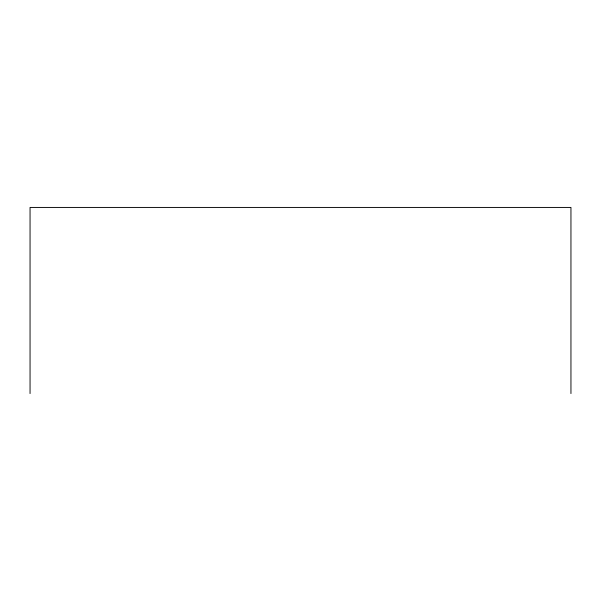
<?xml version="1.0" encoding="UTF-8"?>
<svg xmlns="http://www.w3.org/2000/svg" width="601" height="601" viewBox="0 0 601 601"><rect width="100%" height="100%" fill="white"/><g stroke="black" fill="none" stroke-linecap="round" stroke-linejoin="round"><path stroke-width="0.9" d="M570.95 393.565L570.95 207.435L30.05 207.435L30.05 393.565"/></g></svg>
